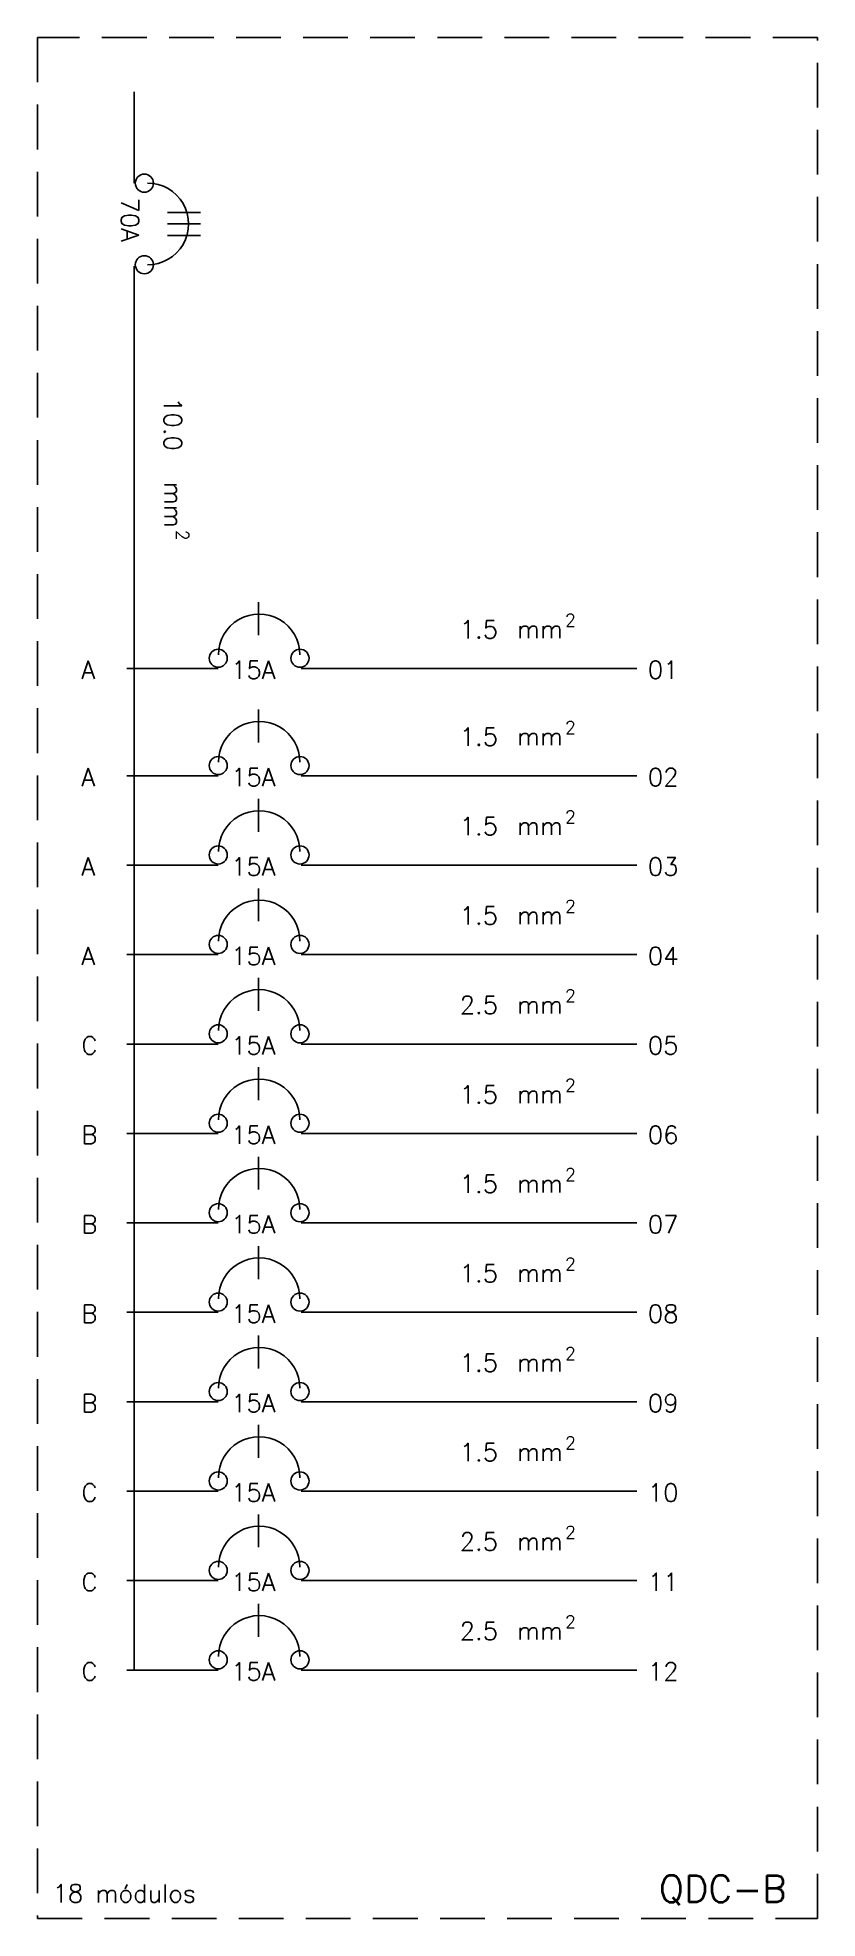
# Model space of a CAD drawing. Header units: millimetres. Extents: x 2835.9 to 2840.3, y 1367.1 to 1377.6.
import ezdxf

# ---------------------------------------------------------------- set-up
doc = ezdxf.new("R2010")
doc.units = ezdxf.units.MM
doc.linetypes.add('HIDDEN', pattern=[0.375, 0.25, -0.125])
doc.styles.add('ROMANS', font='romans.shx')

msp = doc.modelspace()

# ---------------------------------------------------------------- linework, layer by layer
at = {"color": 2, "linetype": 'HIDDEN'}
for p, q in [((2835.925, 1377.577), (2835.925, 1367.061)), ((2840.285, 1377.577), (2835.925, 1377.577)), ((2840.285, 1367.061), (2840.285, 1377.577)), ((2835.925, 1367.061), (2840.285, 1367.061))]:
    msp.add_line(p, q, dxfattribs=at)
at = {"color": 6}
for p, q in [((2836.465, 1377.273), (2836.465, 1376.763)), ((2836.835, 1376.599), (2836.651, 1376.599)), ((2836.835, 1376.535), (2836.651, 1376.535)), ((2836.835, 1376.471), (2836.651, 1376.471)), ((2836.465, 1376.299), (2836.465, 1374.423)), ((2836.465, 1374.423), (2836.465, 1368.454)), ((2837.16, 1374.42), (2837.16, 1374.236)), ((2836.425, 1374.05), (2836.935, 1374.05)), ((2837.399, 1374.05), (2839.275, 1374.05)), ((2837.16, 1373.82), (2837.16, 1373.636)), ((2836.425, 1373.45), (2836.935, 1373.45)), ((2837.399, 1373.45), (2839.275, 1373.45)), ((2837.16, 1373.32), (2837.16, 1373.136)), ((2836.425, 1372.95), (2836.935, 1372.95)), ((2837.399, 1372.95), (2839.275, 1372.95)), ((2837.16, 1372.82), (2837.16, 1372.636)), ((2836.425, 1372.45), (2836.935, 1372.45)), ((2837.399, 1372.45), (2839.275, 1372.45)), ((2837.16, 1372.32), (2837.16, 1372.136)), ((2836.425, 1371.95), (2836.935, 1371.95)), ((2837.399, 1371.95), (2839.275, 1371.95)), ((2837.16, 1371.82), (2837.16, 1371.636)), ((2836.425, 1371.45), (2836.935, 1371.45)), ((2837.399, 1371.45), (2839.275, 1371.45)), ((2837.16, 1371.32), (2837.16, 1371.136)), ((2836.425, 1370.95), (2836.935, 1370.95)), ((2837.399, 1370.95), (2839.275, 1370.95)), ((2837.16, 1370.82), (2837.16, 1370.636)), ((2836.425, 1370.45), (2836.935, 1370.45)), ((2837.399, 1370.45), (2839.275, 1370.45)), ((2837.16, 1370.32), (2837.16, 1370.136)), ((2836.425, 1369.95), (2836.935, 1369.95)), ((2837.399, 1369.95), (2839.275, 1369.95)), ((2837.16, 1369.82), (2837.16, 1369.636)), ((2836.425, 1369.45), (2836.935, 1369.45)), ((2837.399, 1369.45), (2839.275, 1369.45)), ((2837.16, 1369.32), (2837.16, 1369.136)), ((2836.425, 1368.95), (2836.935, 1368.95)), ((2837.399, 1368.95), (2839.275, 1368.95)), ((2837.16, 1368.82), (2837.16, 1368.636)), ((2836.425, 1368.45), (2836.935, 1368.45)), ((2837.399, 1368.45), (2839.275, 1368.45))]:
    msp.add_line(p, q, dxfattribs=at)
at = {"color": 2}
for centre in [(2836.522, 1376.763), (2836.522, 1376.307), (2836.935, 1374.107), (2837.392, 1374.107), (2836.935, 1373.507), (2837.392, 1373.507), (2836.935, 1373.007), (2837.392, 1373.007), (2836.935, 1372.507), (2837.392, 1372.507), (2836.935, 1372.007), (2837.392, 1372.007), (2836.935, 1371.507), (2837.392, 1371.507), (2836.935, 1371.007), (2837.392, 1371.007), (2836.935, 1370.507), (2837.392, 1370.507), (2836.935, 1370.007), (2837.392, 1370.007), (2836.935, 1369.507), (2837.392, 1369.507), (2836.935, 1369.007), (2837.392, 1369.007), (2836.935, 1368.507), (2837.392, 1368.507)]:
    msp.add_circle(centre, 0.0505, dxfattribs=at)
at = {"color": 4}
for centre, start, end in [((2836.541, 1376.535), 269.8656, 90.134), ((2837.164, 1374.126), 359.8656, 180.134), ((2837.164, 1373.526), 359.8656, 180.134), ((2837.164, 1373.026), 359.8656, 180.134), ((2837.164, 1372.526), 359.8656, 180.134), ((2837.164, 1372.026), 359.8656, 180.134), ((2837.164, 1371.526), 359.8656, 180.134), ((2837.164, 1371.026), 359.8656, 180.134), ((2837.164, 1370.526), 359.8656, 180.134), ((2837.164, 1370.026), 359.8656, 180.134), ((2837.164, 1369.526), 359.8656, 180.134), ((2837.164, 1369.026), 359.8656, 180.134), ((2837.164, 1368.526), 359.8656, 180.134)]:
    msp.add_arc(centre, 0.228, start, end, dxfattribs=at)

# ---------------------------------------------------------------- texts
at = {"color": 2, "style": 'ROMANS'}
for s, height, p in [('70A', 0.1, (2836.392, 1376.683)), ('10.0', 0.1, (2836.631, 1375.566)), ('mm', 0.1, (2836.635, 1375.093)), ('2', 0.07, (2836.7, 1374.825))]:
    msp.add_text(s, height=height, rotation=270, dxfattribs=at).set_placement(p)
for s, height, p in [('1.5', 0.1, (2838.285, 1374.218)), ('mm', 0.1, (2838.605, 1374.22)), ('2', 0.07, (2838.874, 1374.285)), ('A', 0.1, (2836.17, 1373.992)), ('15A', 0.1, (2837.007, 1373.992)), ('01', 0.1, (2839.337, 1373.992)), ('2', 0.07, (2838.874, 1373.685)), ('1.5', 0.1, (2838.285, 1373.618)), ('mm', 0.1, (2838.605, 1373.62)), ('A', 0.1, (2836.17, 1373.392)), ('15A', 0.1, (2837.007, 1373.392)), ('02', 0.1, (2839.337, 1373.392)), ('1.5', 0.1, (2838.285, 1373.118)), ('2', 0.07, (2838.874, 1373.185)), ('mm', 0.1, (2838.605, 1373.12)), ('A', 0.1, (2836.17, 1372.892)), ('15A', 0.1, (2837.007, 1372.892)), ('03', 0.1, (2839.337, 1372.892)), ('1.5', 0.1, (2838.285, 1372.618)), ('mm', 0.1, (2838.605, 1372.62)), ('2', 0.07, (2838.874, 1372.685)), ('A', 0.1, (2836.17, 1372.392)), ('15A', 0.1, (2837.007, 1372.392)), ('04', 0.1, (2839.337, 1372.392)), ('2.5', 0.1, (2838.285, 1372.118)), ('mm', 0.1, (2838.605, 1372.12)), ('2', 0.07, (2838.874, 1372.185)), ('C', 0.1, (2836.17, 1371.892)), ('15A', 0.1, (2837.007, 1371.892)), ('05', 0.1, (2839.337, 1371.892)), ('2', 0.07, (2838.874, 1371.685)), ('1.5', 0.1, (2838.285, 1371.618)), ('mm', 0.1, (2838.605, 1371.62)), ('B', 0.1, (2836.17, 1371.392)), ('15A', 0.1, (2837.007, 1371.392)), ('06', 0.1, (2839.337, 1371.392)), ('1.5', 0.1, (2838.285, 1371.118)), ('2', 0.07, (2838.874, 1371.185)), ('mm', 0.1, (2838.605, 1371.12)), ('B', 0.1, (2836.17, 1370.892)), ('15A', 0.1, (2837.007, 1370.892)), ('07', 0.1, (2839.337, 1370.892)), ('1.5', 0.1, (2838.285, 1370.618)), ('mm', 0.1, (2838.605, 1370.62)), ('2', 0.07, (2838.874, 1370.685)), ('B', 0.1, (2836.17, 1370.392)), ('15A', 0.1, (2837.007, 1370.392)), ('08', 0.1, (2839.337, 1370.392)), ('1.5', 0.1, (2838.285, 1370.118)), ('mm', 0.1, (2838.605, 1370.12)), ('2', 0.07, (2838.874, 1370.185)), ('B', 0.1, (2836.17, 1369.892)), ('15A', 0.1, (2837.007, 1369.892)), ('09', 0.1, (2839.337, 1369.892)), ('2', 0.07, (2838.874, 1369.685)), ('1.5', 0.1, (2838.285, 1369.618)), ('mm', 0.1, (2838.605, 1369.62)), ('C', 0.1, (2836.17, 1369.392)), ('15A', 0.1, (2837.007, 1369.392)), ('10', 0.1, (2839.337, 1369.392)), ('2.5', 0.1, (2838.285, 1369.118)), ('2', 0.07, (2838.874, 1369.185)), ('mm', 0.1, (2838.605, 1369.12)), ('C', 0.1, (2836.17, 1368.892)), ('15A', 0.1, (2837.007, 1368.892)), ('11', 0.1, (2839.337, 1368.892)), ('2.5', 0.1, (2838.285, 1368.618)), ('mm', 0.1, (2838.605, 1368.62)), ('2', 0.07, (2838.874, 1368.685)), ('C', 0.1, (2836.17, 1368.392)), ('15A', 0.1, (2837.007, 1368.392)), ('12', 0.1, (2839.337, 1368.392)), ('18 módulos', 0.1, (2836.009, 1367.151))]:
    msp.add_text(s, height=height, dxfattribs=at).set_placement(p)
at = {"color": 4, "style": 'ROMANS'}
msp.add_text('QDC-B', height=0.15, dxfattribs=at).set_placement((2839.398, 1367.152))

doc.saveas('drawing.dxf')
